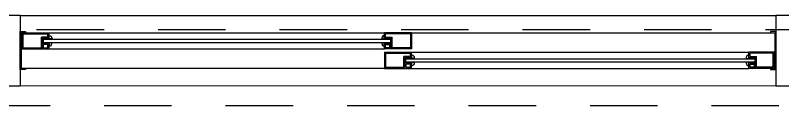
# Model space of a CAD drawing. Header units: millimetres. Extents: x 188.6 to 263.2, y 40.1 to 120.1.
# Drawn here: x 196.771 to 198.192, y 119.643 to 119.81 of the extents above; entities that cross this region are included whole.
import ezdxf

# ---------------------------------------------------------------- set-up
doc = ezdxf.new("R2010")
doc.units = ezdxf.units.MM
doc.linetypes.add('HIDDEN2', pattern=[0.1875, 0.125, -0.0625])
for name, color, linetype in [('ARQ', 8, 'Continuous'), ('ESTR-VIGAS', 11, 'HIDDEN2'), ('ESTRUTURA', 7, 'Continuous')]:
    doc.layers.add(name, color=color, linetype=linetype)

# ---------------------------------------------------------------- blocks, each defined once
blk = doc.blocks.new('XREF-TIPO$0$A$C23913CE5-flat-1')
at = {"color": 0}
for p, q in [((0.003, -0.675), (0.003, -0.0022)), ((0.039, -0.003), (0.039, -0.05)), ((0.069, -0.003), (0.039, -0.003)), ((0.041, -0.005), (0.041, -0.048)), ((0.067, -0.005), (0.041, -0.005)), ((0.067, -0.005), (0.067, -0.036)), ((0.069, -0.003), (0.069, -0.05)), ((0.067, -0.036), (0.047, -0.036)), ((0.047, -0.048), (0.047, -0.036)), ((0.069, -0.038), (0.049, -0.038)), ((0.049, -0.05), (0.049, -0.038)), ((0.051, -0.686), (0.051, -0.039)), ((0.051, -0.039), (0.057, -0.039)), ((0.057, -0.686), (0.057, -0.039)), ((0.059, -0.05), (0.059, -0.038)), ((0.061, -0.048), (0.061, -0.04)), ((0.067, -0.04), (0.061, -0.04)), ((0.067, -0.04), (0.067, -0.048)), ((0.039, -0.675), (0.039, -0.05)), ((0.049, -0.05), (0.039, -0.05)), ((0.047, -0.048), (0.041, -0.048)), ((0.069, -0.05), (0.059, -0.05)), ((0.067, -0.048), (0.061, -0.048)), ((0.069, -0.675), (0.069, -0.05)), ((0.003, -0.675), (0.003, -0.725)), ((0.003, -0.675), (0.033, -0.675)), ((0.005, -0.677), (0.005, -0.723)), ((0.005, -0.677), (0.031, -0.677)), ((0.031, -0.677), (0.031, -0.711)), ((0.033, -0.675), (0.033, -0.725)), ((0.039, -0.725), (0.039, -0.675)), ((0.049, -0.675), (0.039, -0.675)), ((0.041, -0.723), (0.041, -0.677)), ((0.047, -0.677), (0.041, -0.677)), ((0.047, -0.677), (0.047, -0.689)), ((0.049, -0.675), (0.049, -0.687)), ((0.059, -0.675), (0.059, -0.687)), ((0.069, -0.675), (0.059, -0.675)), ((0.061, -0.677), (0.061, -0.685)), ((0.067, -0.677), (0.061, -0.677)), ((0.067, -0.685), (0.067, -0.677)), ((0.069, -0.725), (0.069, -0.675)), ((0.067, -0.689), (0.047, -0.689)), ((0.069, -0.687), (0.049, -0.687)), ((0.051, -0.686), (0.057, -0.686)), ((0.067, -0.685), (0.061, -0.685)), ((0.067, -0.723), (0.067, -0.689)), ((0.011, -0.723), (0.005, -0.723)), ((0.011, -0.723), (0.011, -0.711)), ((0.031, -0.711), (0.011, -0.711)), ((0.013, -0.725), (0.013, -0.713)), ((0.033, -0.713), (0.013, -0.713)), ((0.015, -1.3575), (0.015, -0.714)), ((0.015, -0.714), (0.021, -0.714)), ((0.021, -1.3575), (0.021, -0.714)), ((0.023, -0.725), (0.023, -0.713)), ((0.031, -0.715), (0.025, -0.715)), ((0.025, -0.723), (0.025, -0.715)), ((0.031, -0.723), (0.025, -0.723)), ((0.031, -0.715), (0.031, -0.723)), ((0.041, -0.723), (0.067, -0.723)), ((0.013, -0.725), (0.003, -0.725)), ((0.003, -1.3465), (0.003, -0.725)), ((0.033, -0.725), (0.023, -0.725)), ((0.033, -1.397), (0.033, -0.725)), ((0.039, -0.725), (0.069, -0.725)), ((0.069, -0.725), (0.069, -1.3982)), ((0.003, -1.397), (0.003, -1.3465)), ((0.013, -1.3465), (0.003, -1.3465)), ((0.011, -1.3485), (0.005, -1.3485)), ((0.005, -1.395), (0.005, -1.3485)), ((0.011, -1.3485), (0.011, -1.3605)), ((0.013, -1.3465), (0.013, -1.3585)), ((0.023, -1.3465), (0.023, -1.3585)), ((0.033, -1.3465), (0.023, -1.3465)), ((0.025, -1.3485), (0.025, -1.3565)), ((0.031, -1.3485), (0.025, -1.3485)), ((0.031, -1.3565), (0.031, -1.3485)), ((0.031, -1.3605), (0.011, -1.3605)), ((0.033, -1.3585), (0.013, -1.3585)), ((0.015, -1.3575), (0.021, -1.3575)), ((0.031, -1.3565), (0.025, -1.3565)), ((0.031, -1.395), (0.031, -1.3605)), ((0.033, -1.397), (0.033, -1.3585)), ((0.003, -1.397), (0.033, -1.397)), ((0.005, -1.395), (0.031, -1.395))]:
    blk.add_line(p, q, dxfattribs=at)
for points in [[(0.001, -0.0002), (0.001, -0.0104), (0.003, -0.0104), (0.003, -0.0022), (0.069, -0.0022), (0.069, -0.0102), (0.071, -0.0102), (0.071, -0.0002), (0.001, -0.0002)], [(0.001, -1.4002), (0.001, -1.39), (0.003, -1.39), (0.003, -1.3982), (0.069, -1.3982), (0.069, -1.3902), (0.071, -1.3902), (0.071, -1.4002), (0.001, -1.4002)]]:
    blk.add_lwpolyline(points, dxfattribs=at)
for points in [[(0.0505, -0.0385, 1), (0.0495, -0.0385), (0.0495, -0.05, -0.414214), (0.049, -0.0505), (0.044, -0.0505, 0.38517), (0.049, -0.055), (0.0505, -0.055)], [(0.064, -0.0505), (0.059, -0.0505, -0.414214), (0.0585, -0.05), (0.0585, -0.0385, 1), (0.0575, -0.0385), (0.0575, -0.055), (0.059, -0.055, 0.38517)], [(0.0505, -0.6865, -1), (0.0495, -0.6865), (0.0495, -0.675, 0.414214), (0.049, -0.6745), (0.044, -0.6745, -0.38517), (0.049, -0.67), (0.0505, -0.67)], [(0.064, -0.6745), (0.059, -0.6745, 0.414214), (0.0585, -0.675), (0.0585, -0.6865, -1), (0.0575, -0.6865), (0.0575, -0.67), (0.059, -0.67, -0.38517)], [(0.0145, -0.7135, 1), (0.0135, -0.7135), (0.0135, -0.725, -0.414214), (0.013, -0.7255), (0.008, -0.7255, 0.38517), (0.013, -0.73), (0.0145, -0.73)], [(0.028, -0.7255), (0.023, -0.7255, -0.414214), (0.0225, -0.725), (0.0225, -0.7135, 1), (0.0215, -0.7135), (0.0215, -0.73), (0.023, -0.73, 0.38517)], [(0.0135, -1.3465, 0.414214), (0.013, -1.346), (0.008, -1.346, -0.38517), (0.013, -1.3415), (0.0145, -1.3415), (0.0145, -1.358, -1), (0.0135, -1.358)], [(0.0225, -1.3465, -0.414214), (0.023, -1.346), (0.028, -1.346, 0.38517), (0.023, -1.3415), (0.0215, -1.3415), (0.0215, -1.358, 1), (0.0225, -1.358)]]:
    blk.add_lwpolyline(points, format="xyb", close=True, dxfattribs=at)
blk = doc.blocks.new('A$C1BFF5DEF')
at = {"layer": 'ARQ', "color": 8}
for p, q in [((-2.1097, 10.7554), (-2.9496, 10.7551)), ((-2.1097, 10.7554), (-2.1097, 10.6253)), ((-2.1097, 10.7554), (-0.7097, 10.7554)), ((0.4003, 10.755), (-0.7097, 10.7554)), ((-0.7097, 10.7553), (-0.7097, 10.6253)), ((-2.8196, 10.625), (-2.1097, 10.6253)), ((-2.1097, 10.6253), (-0.7097, 10.6254)), ((-0.7097, 10.6253), (0.0752, 10.625))]:
    blk.add_line(p, q, dxfattribs=at)
at = {"layer": 'ARQ', "color": 8, "rotation": 270}
blk.add_blockref('XREF-TIPO$0$A$C23913CE5-flat-1', (-0.7095, 10.7263), dxfattribs=at)
blk = doc.blocks.new('COBERTURA_29-09-2016')
at = {"layer": 'ESTR-VIGAS'}
for points in [[(-7.72, 12.155), (-14.92, 12.155)], [(-14.92, 12.015), (-8.14, 12.015)]]:
    blk.add_lwpolyline(points, dxfattribs=at)

msp = doc.modelspace()

# ---------------------------------------------------------------- block references
at = {"layer": 'ARQ'}
msp.add_blockref('A$C1BFF5DEF', (198.8891, 109.0543), dxfattribs=at)

# ---------------------------------------------------------------- next in the draw order: block references
at = {"layer": 'ESTRUTURA'}
msp.add_blockref('COBERTURA_29-09-2016', (206.6802, 107.6277), dxfattribs=at)

doc.saveas('drawing.dxf')
